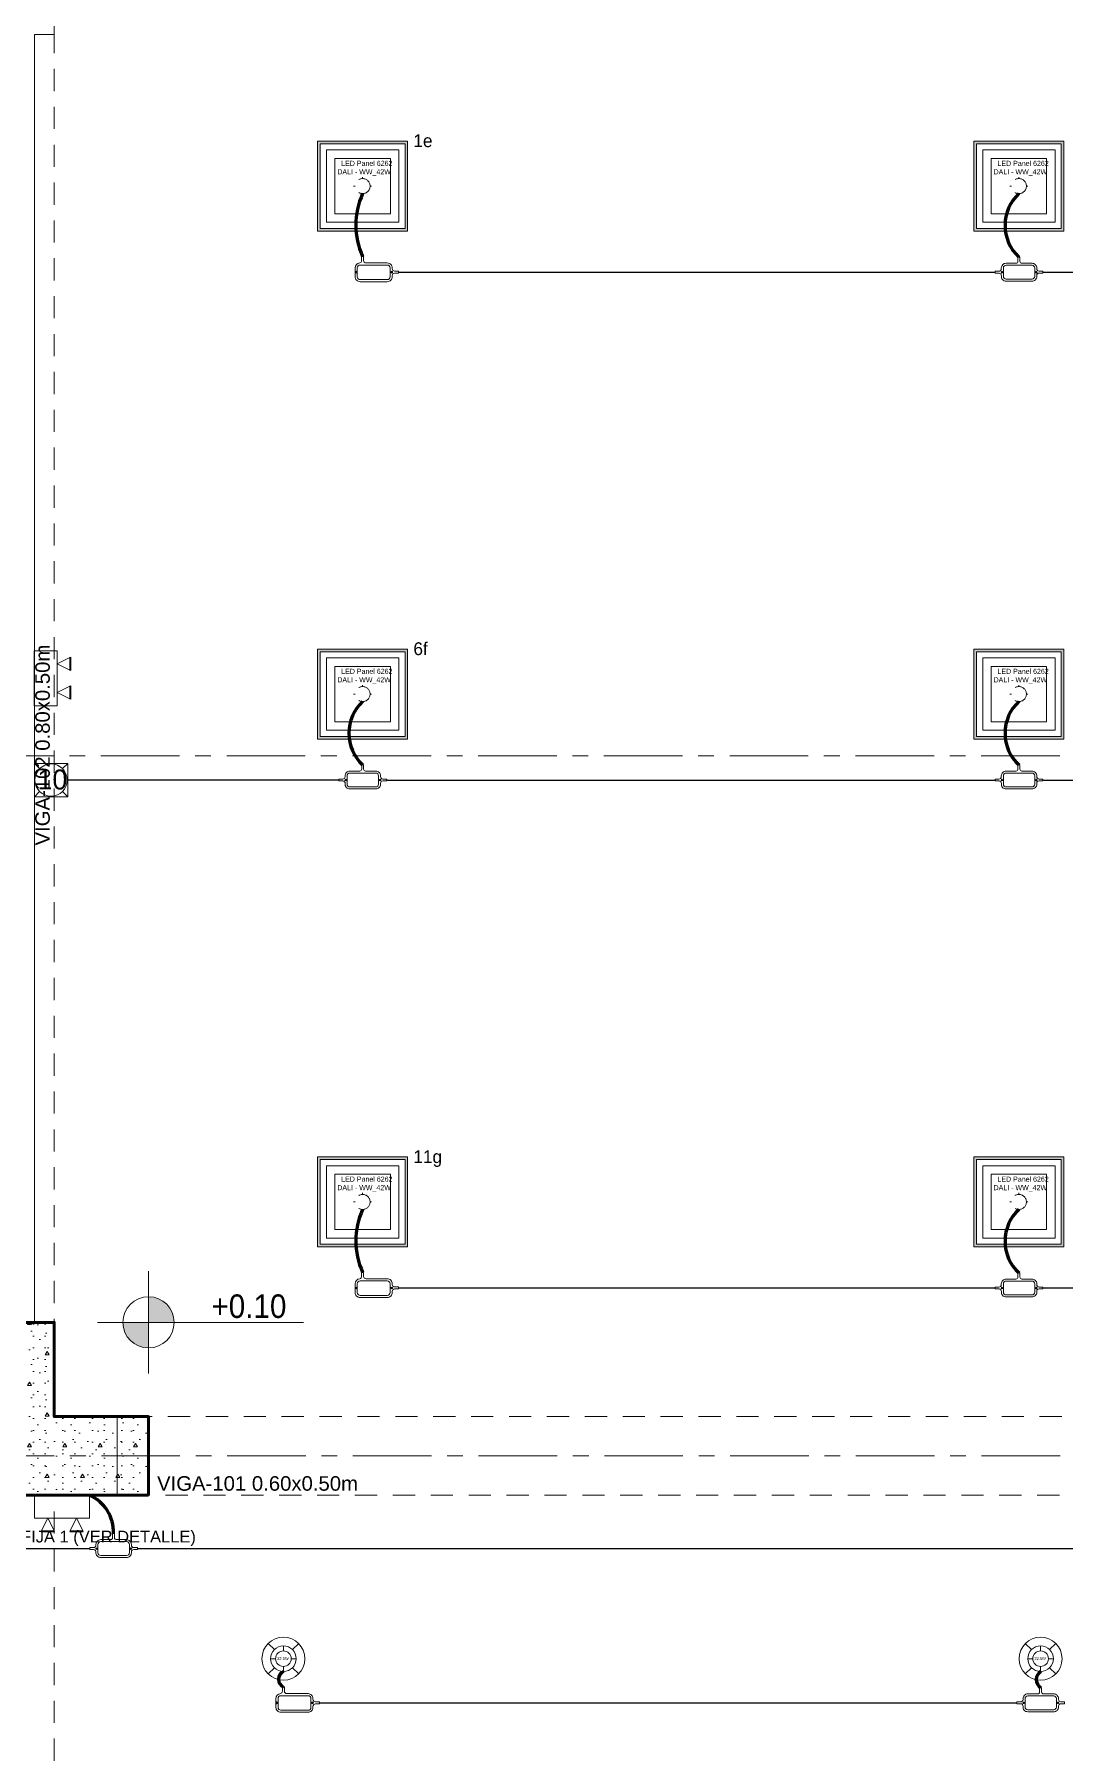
# Model space of a CAD drawing. Header units: inches. Extents: x -38 to 5698, y -33 to 92.
# Drawn here: x 23.44 to 30, y 28.06 to 39 of the extents above; entities that cross this region are included whole.
import ezdxf
from ezdxf.lldxf.tags import DXFTag

# ---------------------------------------------------------------- set-up
doc = ezdxf.new("R2010")
doc.units = ezdxf.units.IN
doc.header["$MEASUREMENT"] = 0
for name, pattern in [('CONTINUA', [0]), ('DASHED', [0.75, 0.5, -0.25]), ('Hidden Line', [0.195611, 0.141111, -0.0545]), ('HIDDEN2', [0.1875, 0.125, -0.0625]), ('Punto & Raya', [0.65, 0.5, -0.075, 0, -0.075])]:
    doc.linetypes.add(name, pattern=pattern)
for name, color, linetype, lineweight in [('00_IE_Luminarias', 6, 'Continuous', 30), ('01 IE LUM LED EMP DN570B', 3, 'Continuous', 13), ('ALUMBRADO_CONDUIT', 30, 'CONDUIT1', 30), ('Bancas', 1, 'Continuous', 13), ('CABLEADO EXT.', 3, 'PVCSUBT', 30), ('Luminaria', 9, 'Continuous', 9), ('Luminarias', 5, 'Continuous', 20), ('pulsador', 4, 'Continuous', 40), ('Simb_Alumbrado', 140, 'CONTINUA', 30)]:
    doc.layers.add(name, color=color, linetype=linetype, lineweight=lineweight)
for name, color, linetype in [('02 _ ARQ _ ALB _ Ejes Generales', 7, 'Continuous'), ('02 _ ARQ _ ZON _ Espacio.3D', 7, 'Continuous'), ('08 _ STR _ EXT _ 06 Columnas', 7, 'Continuous'), ('08 _ STR _ EXT _ 09 Vigas', 7, 'Continuous'), ('Marcador - Secciones', 251, 'Continuous'), ('Notas - Etiquetas', 251, 'Continuous')]:
    doc.layers.add(name, color=color, linetype=linetype)
doc.styles.add('Estilo_Generado_4', font='swisse.ttf')
doc.styles.add('{18b73a54-fa43-428c-adcb-c1c7bbdf2c84}', font='Simplex.shx')
tags = doc.linetypes.add('CONDUIT', pattern='A,1.5,-0.210535,["con",{18b73a54-fa43-428c-adcb-c1c7bbdf2c84},S=0.2,R=0,X=0,Y=-0.065594],-0.702384', length=2.412919).pattern_tags.tags
tags[6] = DXFTag(74, 10)
tags = doc.linetypes.add('CONDUIT1', pattern='A,1,-0.19772,["con",{18b73a54-fa43-428c-adcb-c1c7bbdf2c84},S=0.2,R=0,X=0,Y=-0.065594],-0.593642', length=1.791362).pattern_tags.tags
tags[6] = DXFTag(74, 10)
tags = doc.linetypes.add('PVC1', pattern='A,1,-0.19772,["PVC",{18b73a54-fa43-428c-adcb-c1c7bbdf2c84},S=0.13,R=0,X=0,Y=-0.061851],-0.507647', length=1.705367).pattern_tags.tags
tags[6] = DXFTag(74, 10)
tags = doc.linetypes.add('PVCSUBT', pattern='A,0.6,-0.3,0.6,-0.075691,["PVC",Standard,S=0.2,R=0,X=0,Y=-0.093724],-0.621005', length=2.196696).pattern_tags.tags
tags[10] = DXFTag(74, 10)

# ---------------------------------------------------------------- blocks, each defined once
blk = doc.blocks.new('*U268')
at = {"layer": 'Luminarias', "linetype": 'DASHED', "lineweight": 0, "ltscale": 0.05}
blk.add_lwpolyline([(0, -0.005), (0, 0.005)], dxfattribs=at)
blk = doc.blocks.new('*U269')
at = {"color": 0, "linetype": 'ByBlock', "lineweight": -2, "transparency": 16777216}
for p, rotation in [((-0.055, 0), 90), ((0.055, 0), 270), ((0, -0.055), 180)]:
    blk.add_blockref('*U268', p, dxfattribs=dict(at, rotation=rotation))
blk.add_blockref('*U268', (0, 0.055), dxfattribs=at)
blk = doc.blocks.new('PANEL CUADRAD 60X60 AD')
at = {"layer": 'Luminarias'}
h = blk.add_hatch(dxfattribs=at)
h.set_pattern_fill('DOTS', color=6, scale=0.0015)
h.set_pattern_definition([(0, (-2127.458864, -786.8599919), (0.001190625, 0.00238125), [0, -0.00238125])])
h.paths.add_polyline_path([(-0.3, 0.3), (-0.3, -0.3), (0.3, -0.3), (0.3, 0.3)])
h.paths.add_polyline_path([(0.283, 0.283), (0.283, -0.283), (-0.283, -0.283), (-0.283, 0.283)], flags=16)
h.paths.add_polyline_path([(0.241, 0.241), (0.241, -0.241), (-0.241, -0.241), (-0.241, 0.241)], flags=0)
h.paths.add_polyline_path([(0.185, 0.185), (0.185, -0.185), (-0.185, -0.185), (-0.185, 0.185)], flags=0)
h.paths.add_polyline_path([(0.05, 0, -1), (-0.05, 0, -1)], flags=0)
h.paths.add_polyline_path([(-0.181, 0.059), (0.212, 0.059), (0.212, 0.186), (-0.181, 0.186)], flags=8)
at = {"layer": 'Luminarias', "color": 6, "lineweight": 0}
for points in [[(-0.3, 0.3), (0.3, 0.3), (0.3, -0.3), (-0.3, -0.3)], [(-0.283, -0.283), (0.283, -0.283), (0.283, 0.283), (-0.283, 0.283)], [(-0.241, -0.241), (0.241, -0.241), (0.241, 0.241), (-0.241, 0.241)], [(-0.185, -0.185), (0.185, -0.185), (0.185, 0.185), (-0.185, 0.185)]]:
    blk.add_lwpolyline(points, close=True, dxfattribs=at)
at = {"layer": 'Luminarias', "color": 6}
blk.add_lwpolyline([(-0.3, 0.3), (0.3, 0.3), (0.3, -0.3), (-0.3, -0.3)], close=True, dxfattribs=at)
at = {"layer": 'Luminarias', "color": 6, "linetype": 'DASHED', "lineweight": 0, "ltscale": 0.01}
blk.add_circle((0, 0), 0.05, dxfattribs=at)
at = {"color": 6}
blk.add_blockref('*U269', (0, 0), dxfattribs=at)
at = {"layer": 'Luminarias', "color": 6, "insert": (-0.169, 0.169), "char_height": 0.034, "width": 0.45681, "attachment_point": 1}
blk.add_mtext('  LED Panel 6262 DALI - WW_42W {\\Ftxt|c0;\\C4;\\P} ', dxfattribs=at)
blk = doc.blocks.new('LUMINARIA 2')
at = {"layer": '01 IE LUM LED EMP DN570B'}
for p, q in [((-0.094, 0.094), (-0.159, 0.158)), ((0.094, 0.094), (0.159, 0.158)), ((-0.094, -0.094), (-0.159, -0.158)), ((0.094, -0.094), (0.159, -0.158))]:
    blk.add_line(p, q, dxfattribs=at)
at = {"layer": '01 IE LUM LED EMP DN570B', "ltscale": 0.4}
for p, q in [((-0.081, 0), (-0.133, 0)), ((0, 0.081), (0, 0.133)), ((0.081, 0), (0.133, 0)), ((0, -0.081), (0, -0.133))]:
    blk.add_line(p, q, dxfattribs=at)
at = {"layer": '01 IE LUM LED EMP DN570B'}
for radius in [0.224, 0.133]:
    blk.add_circle((0, 0), radius, dxfattribs=at)
at = {"layer": '01 IE LUM LED EMP DN570B', "ltscale": 0.4}
blk.add_circle((0, 0), 0.0813, dxfattribs=at)
at = {"layer": '01 IE LUM LED EMP DN570B', "color": 8, "linetype": 'ByBlock', "lineweight": 80, "insert": (-0.065, 0.016), "char_height": 0.03, "width": 0.17858, "attachment_point": 1}
blk.add_mtext('{\\C3;22.5W}', dxfattribs=at)
blk = doc.blocks.new('oval t')
at = {"layer": 'Simb_Alumbrado', "lineweight": 13}
blk.add_lwpolyline([(0.0141, 0.0102, -0.414214), (0.0041, 0.0202), (0.0041, 0.0416), (-0.0056, 0.0416), (-0.0056, 0.0202, -0.414214), (-0.0156, 0.0102), (-0.0659, 0.0102, 0.414214), (-0.0899, -0.0138), (-0.0899, -0.0183, -0.414214), (-0.1019, -0.0303), (-0.1213, -0.0303), (-0.1213, -0.04), (-0.1016, -0.04, -0.451917), (-0.0897, -0.0535, 0.451917), (-0.0659, -0.0805), (0.0659, -0.0805, 0.414214), (0.0899, -0.0566), (0.0899, -0.0512, -0.398753), (0.1019, -0.0401), (0.1213, -0.0401), (0.1213, -0.0304), (0.1019, -0.0304, -0.368669), (0.0899, -0.0176), (0.0899, -0.0138, 0.414214), (0.0659, 0.0102), (0.0141, 0.0102)], format="xyb", dxfattribs=at)
blk.add_lwpolyline([(-0.0659, 0), (0.0659, 0, -0.414214), (0.0797, -0.0138), (0.0797, -0.0566, -0.414214), (0.0659, -0.0703), (-0.0659, -0.0703, -0.414214), (-0.0797, -0.0566), (-0.0797, -0.0138, -0.414214)], format="xyb", close=True, dxfattribs=at)
for points in [[(-0.0911, -0.0352), (-0.0828, -0.0352)], [(-0.0869, -0.031), (-0.0869, -0.0394)], [(0.0837, -0.0352), (0.0921, -0.0352)], [(0.0879, -0.031), (0.0879, -0.0394)]]:
    blk.add_lwpolyline(points, dxfattribs=at)
for centre in [(-0.0869, -0.0352), (0.0879, -0.0352)]:
    blk.add_circle(centre, 0.00419, dxfattribs=at)
blk = doc.blocks.new('CAJA OVAL TIPO L')
at = {"layer": 'Simb_Alumbrado', "lineweight": 13}
blk.add_lwpolyline([(-0.0491, -0.079), (-0.0491, -0.0343, -0.380413), (-0.0258, -0.0088), (-0.0258, -0.0088, 0.341426), (-0.0164, 0.0033), (-0.0164, 0.0236), (-0.0063, 0.0236), (-0.0063, 0.0033, 0.414214), (0.0063, -0.0092), (0.1138, -0.0092, -0.414214), (0.1388, -0.0343), (0.1388, -0.0382, 0.414214), (0.1513, -0.0508), (0.1716, -0.0508), (0.1716, -0.0609), (0.1513, -0.0609, 0.414214), (0.1388, -0.0734), (0.1388, -0.079, -0.414214), (0.1138, -0.104), (-0.0241, -0.104, -0.414214), (-0.0491, -0.079, 0.414214)], format="xyb", dxfattribs=at)
for points in [[(-0.0483, -0.0558), (-0.0395, -0.0558)], [(-0.0439, -0.0514), (-0.0439, -0.0602)], [(0.1323, -0.0558), (0.1411, -0.0558)], [(0.1367, -0.0514), (0.1367, -0.0602)]]:
    blk.add_lwpolyline(points, dxfattribs=at)
blk.add_lwpolyline([(-0.0241, -0.0199), (0.1138, -0.0199, -0.414214), (0.1282, -0.0343), (0.1282, -0.079, -0.414214), (0.1138, -0.0934), (-0.0241, -0.0934, -0.414214), (-0.0384, -0.079), (-0.0384, -0.0343, -0.414214)], format="xyb", close=True, dxfattribs=at)
for centre in [(-0.0439, -0.0558), (0.1367, -0.0558)]:
    blk.add_circle(centre, 0.00438, dxfattribs=at)
blk = doc.blocks.new('luz de emergencia')
at = {"color": 5, "lineweight": 40}
for p, q in [((164.149, 48.937, 0), (164.233, 48.937, 0)), ((164.331, 48.937, 0), (164.415, 48.937, 0))]:
    blk.add_line(p, q, dxfattribs=at)
at = {"layer": '00_IE_Luminarias', "color": 5, "linetype": 'Continuous', "lineweight": 13}
for p, q in [((164.191, 49.021, 0), (164.149, 48.937, 0)), ((164.233, 48.937, 0), (164.191, 49.021, 0)), ((164.373, 49.021, 0), (164.331, 48.937, 0)), ((164.415, 48.937, 0), (164.373, 49.021, 0))]:
    blk.add_line(p, q, dxfattribs=at)
at = {"layer": '00_IE_Luminarias', "color": 5, "linetype": 'Continuous', "lineweight": 13, "elevation": 0}
blk.add_lwpolyline([(164.457, 49.021), (164.107, 49.021), (164.107, 49.167), (164.457, 49.167)], close=True, dxfattribs=at)
blk = doc.blocks.new('100x100x80 adosado')
at = {"layer": 'Simb_Alumbrado', "lineweight": 13}
blk.add_lwpolyline([(-0.0768, 0.0788), (0.0194, 0.0788), (0.0194, -0.0174), (-0.0768, -0.0174)], close=True, dxfattribs=at)
at = {"layer": 'Simb_Alumbrado', "lineweight": 9}
for points in [[(-0.0768, 0.0788), (-0.0618, 0.0638)], [(0.0043, 0.0638), (0.0194, 0.0788)], [(-0.0768, -0.0174), (-0.0618, -0.0023)], [(0.0043, -0.0023), (0.0194, -0.0174)]]:
    blk.add_lwpolyline(points, dxfattribs=at)
blk.add_circle((-0.0287, 0.0307), 0.0467, dxfattribs=at)
at = {"layer": 'Simb_Alumbrado', "lineweight": 9, "insert": (-0.0677, 0.0612), "char_height": 0.05773, "attachment_point": 1}
blk.add_mtext_dynamic_manual_height_columns('10', width=0.119989, gutter_width=12.5, heights=[0], dxfattribs=at)

msp = doc.modelspace()

# ---------------------------------------------------------------- hatches: boundary and pattern name
at = {"linetype": 'Continuous', "lineweight": 13, "true_color": 0x636466}
for points in [[(24.17, 30.8), (24.332, 30.8), (24.32, 30.862), (24.285, 30.915), (24.232, 30.95), (24.17, 30.963)], [(24.17, 30.8), (24.007, 30.8), (24.02, 30.738), (24.055, 30.685), (24.108, 30.65), (24.17, 30.638)]]:
    msp.add_hatch(color=251, dxfattribs=at).paths.add_polyline_path(points)
at = {"layer": '08 _ STR _ EXT _ 06 Columnas', "linetype": 'Continuous', "lineweight": 9}
h = msp.add_hatch(dxfattribs=at)
h.set_pattern_fill('HORMIGÓN_EN_MASA_0002', style=0, pattern_type=2)
h.set_pattern_definition([(0, (0, 0), (0, 0.3897114), [0.024375, -0.200625]), (0, (0.1125, 0.19486), (0, 0.3897114), [0.024375, -0.200625]), (60, (0, 0), (-0.3375, 0.1948557), [0.024375, -0.200625]), (60, (0.225, 0), (-0.3375, 0.1948557), [0.024375, -0.200625]), (120, (0.02437, 0), (0.3375, 0.1948557), [0.024375, -0.200625]), (120, (0.24938, 0), (0.3375, 0.1948557), [0.024375, -0.200625]), (0, (0, 0.0375), (0, 0.075), [0, -0.075, 0, -0.1125]), (45, (0.0375, 0.0375), (-0.05303301, 0.05303301), [0, -0.05625, 0, -0.09375])])
h.paths.add_polyline_path([(24.17, 29.7), (24.17, 30.2), (23.57, 30.2), (23.57, 30.8), (23.07, 30.8), (23.07, 29.7)])

# ---------------------------------------------------------------- linework, layer by layer
at = {"color": 251, "linetype": 'Continuous', "lineweight": 13, "true_color": 0x636466}
for p, q in [((24.17, 30.475), (24.17, 31.125)), ((23.845, 30.8), (25.156, 30.8))]:
    msp.add_line(p, q, dxfattribs=at)
msp.add_circle((24.17, 30.8), 0.163, dxfattribs=at)
at = {"layer": '02 _ ARQ _ ALB _ Ejes Generales', "color": 251, "linetype": 'Punto & Raya', "lineweight": 13}
msp.add_line((55.57, 29.95), (4.845, 29.95), dxfattribs=at)
at = {"layer": '02 _ ARQ _ ZON _ Espacio.3D', "color": 254, "linetype": 'Continuous', "lineweight": 0, "flags": 128}
msp.add_lwpolyline([(43.67, 39.65), (37.77, 39.65), (37.77, 39.4), (37.57, 39.4), (37.57, 39), (37.07, 39), (37.07, 39.4), (36.87, 39.4), (36.87, 39.65), (30.97, 39.65), (30.97, 39.4), (30.57, 39.4), (30.57, 39), (30.07, 39), (30.07, 39.65), (23.57, 39.65), (23.57, 39), (23.444, 39), (23.444, 30.8), (23.57, 30.8), (23.57, 30.2), (23.97, 30.2), (23.97, 29.7), (9.07, 29.7)], dxfattribs=at)
at = {"layer": '08 _ STR _ EXT _ 06 Columnas', "color": 7, "linetype": 'Continuous', "lineweight": 60, "flags": 128}
msp.add_lwpolyline([(24.17, 29.7), (23.07, 29.7), (23.07, 30.8), (23.57, 30.8), (23.57, 30.2), (24.17, 30.2)], close=True, dxfattribs=at)
at = {"layer": '08 _ STR _ EXT _ 09 Vigas', "color": 251, "linetype": 'Hidden Line', "lineweight": 13}
for p, q in [((23.57, 30.2), (23.57, 39.4)), ((23.57, 30.2), (30.07, 30.2)), ((9.57, 29.7), (51.07, 29.7)), ((23.57, 17.4), (23.57, 29.7))]:
    msp.add_line(p, q, dxfattribs=at)
at = {"layer": 'ALUMBRADO_CONDUIT', "color": 30, "lineweight": 30, "ltscale": 0.4, "true_color": 0xf26722}
for p, q in [((25.761, 37.486), (29.556, 37.486)), ((29.86, 37.486), (33.731, 37.486)), ((25.381, 34.253), (23.655, 34.253)), ((25.685, 34.253), (29.556, 34.253)), ((29.86, 34.253), (33.731, 34.253)), ((25.761, 31.019), (29.556, 31.019)), ((29.86, 31.019), (33.731, 31.019))]:
    msp.add_line(p, q, dxfattribs=at)
for points in [[(17.646, 29.36), (23.796, 29.36)], [(24.1, 29.36), (42.707, 29.36)], [(25.258, 28.378), (29.694, 28.378)]]:
    msp.add_lwpolyline(points, dxfattribs=at)
at = {"layer": 'CABLEADO EXT.', "color": 3, "lineweight": 80}
for centre, radius, start, end in [((25.964, 37.786), 0.476, 155.1506, 204.8494), ((29.896, 37.784), 0.277, 133.1507, 226.8493), ((25.721, 34.551), 0.277, 133.1507, 226.8493), ((29.896, 34.551), 0.277, 133.1507, 226.8493), ((25.964, 31.319), 0.476, 155.1506, 204.8494), ((29.896, 31.317), 0.277, 133.1507, 226.8493), ((23.688, 29.464), 0.259, 358.1949, 65.6384), ((25.052, 28.528), 0.0556, 115.4571, 244.5429), ((29.882, 28.526), 0.0641, 126.0183, 233.9817)]:
    msp.add_arc(centre, radius, start, end, dxfattribs=at)
at = {"layer": 'Marcador - Secciones', "color": 251, "linetype": 'Punto & Raya', "lineweight": 13}
msp.add_line((4.667, 34.407), (55.94, 34.407), dxfattribs=at)

# ---------------------------------------------------------------- block references
at = {"layer": '01 IE LUM LED EMP DN570B', "xscale": 0.6105334384153049, "yscale": 0.6105334384153049, "zscale": 0.6105334384153049}
for p in [(25.028, 28.659), (29.845, 28.659)]:
    msp.add_blockref('LUMINARIA 2', p, dxfattribs=at)
at = {"layer": 'ALUMBRADO_CONDUIT', "linetype": 'CONDUIT', "lineweight": 30, "xscale": 1.253906979044094, "yscale": 1.253906979044094, "zscale": 1.253906979044094}
for p in [(25.546, 37.556), (25.546, 31.089), (25.042, 28.448)]:
    msp.add_blockref('CAJA OVAL TIPO L', p, dxfattribs=at)
at = {"layer": 'ALUMBRADO_CONDUIT', "linetype": 'PVC1', "lineweight": 35, "xscale": 2.199856799627834, "yscale": 2.199856799627834, "zscale": 2.199856799627834}
msp.add_blockref('100x100x80 adosado', (23.613, 34.185), dxfattribs=at)
at = {"layer": 'Bancas', "color": 252, "true_color": 0x939598, "xscale": 1.253906979044094, "yscale": 1.253906979044094, "zscale": 1.253906979044094}
for p in [(29.708, 37.53), (25.533, 34.297), (29.708, 34.297), (29.708, 31.063), (23.948, 29.404), (29.846, 28.422)]:
    msp.add_blockref('oval t', p, dxfattribs=at)
at = {"layer": 'Luminaria', "xscale": 0.9538673662839494, "yscale": 0.9538673662839494, "zscale": 0.9538673662839494}
for p in [(25.532, 38.034), (29.707, 38.034), (25.532, 34.8), (29.707, 34.8), (25.532, 31.567), (29.707, 31.567)]:
    msp.add_blockref('PANEL CUADRAD 60X60 AD', p, dxfattribs=at)
at = {"layer": 'pulsador', "color": 4, "lineweight": 40, "rotation": 89.99999999999999}
msp.add_blockref('luz de emergencia', (72.61, -129.381, 0), dxfattribs=at)
at = {"layer": 'pulsador', "color": 4, "lineweight": 40}
msp.add_blockref('luz de emergencia', (-140.662, -19.467, 0), dxfattribs=at)

# ---------------------------------------------------------------- texts
at = {"color": 251, "lineweight": 13, "true_color": 0x636466, "insert": (24.57, 30.826), "char_height": 0.15, "attachment_point": 7, "style": 'Estilo_Generado_4'}
msp.add_mtext('\\A1;{\\W0.900000x;\\pql;\\fSwis721 Ex BT|b0|i0|c0|p34;+0.10}', dxfattribs=at)
at = {"layer": '00_IE_Luminarias', "color": 6, "linetype": 'HIDDEN2'}
for s, p in [('1e', (25.855, 38.282, -7756.38)), ('6f', (25.855, 35.048, -7756.38)), ('11g', (25.855, 31.814, -7756.38))]:
    msp.add_text(s, height=0.0817, dxfattribs=at).set_placement(p)
at = {"layer": 'Notas - Etiquetas', "color": 8, "linetype": 'Continuous', "lineweight": 13, "insert": (23.543, 33.836), "char_height": 0.0925, "attachment_point": 7, "rotation": 90, "style": 'Estilo_Generado_4'}
msp.add_mtext('\\A1;{\\pql;\\fSwis721 Ex BT|b0|i0|c0|p34;VIGA-102\\fSwis721 Ex BT|b0|i0|c0|p34; \\fSwis721 Ex BT|b0|i0|c0|p34;0.80\\fSwis721 Ex BT|b0|i0|c0|p34;x\\fSwis721 Ex BT|b0|i0|c0|p34;0.50\\fSwis721 Ex BT|b0|i0|c0|p34;m}', dxfattribs=at)
at = {"layer": 'Notas - Etiquetas', "color": 8, "linetype": 'Continuous', "lineweight": 13, "style": 'Estilo_Generado_4'}
for s, insert, char_height, attachment_point in [('\\A1;{\\pql;\\fSwis721 Ex BT|b0|i0|c0|p34;VIGA-101\\fSwis721 Ex BT|b0|i0|c0|p34; \\fSwis721 Ex BT|b0|i0|c0|p34;0.60\\fSwis721 Ex BT|b0|i0|c0|p34;x\\fSwis721 Ex BT|b0|i0|c0|p34;0.50\\fSwis721 Ex BT|b0|i0|c0|p34;m}', (24.224, 29.727), 0.0925, 7), ('\\A1;{\\pqr;\\fSwis721 Ex BT|b0|i0|c0|p34;TAQUERIA FIJA 1 (VER DETALLE)\\fSwis721 Ex BT|b0|i0|c0|p34; }', (24.471, 29.425), 0.075, 6)]:
    msp.add_mtext(s, dxfattribs=dict(at, insert=insert, char_height=char_height, attachment_point=attachment_point))

doc.saveas('drawing.dxf')
